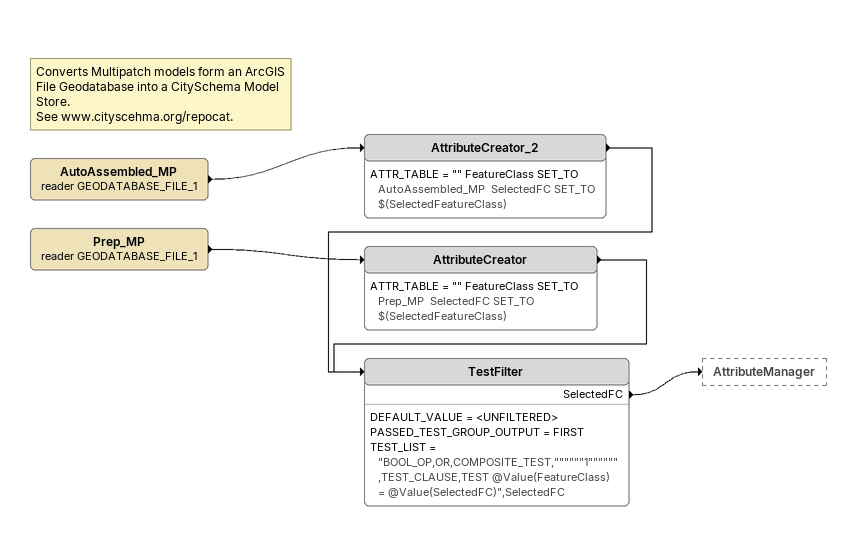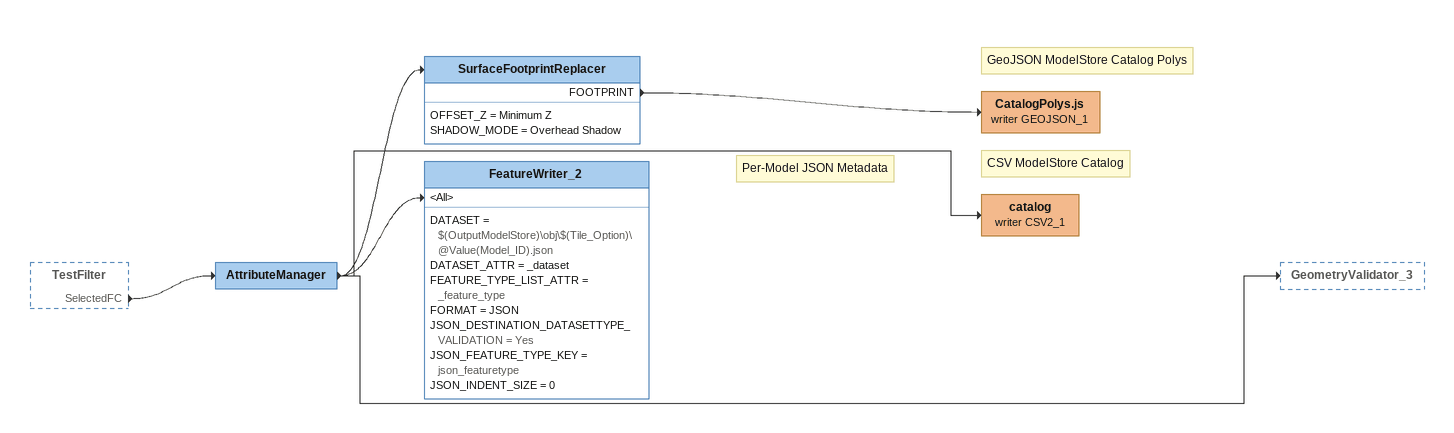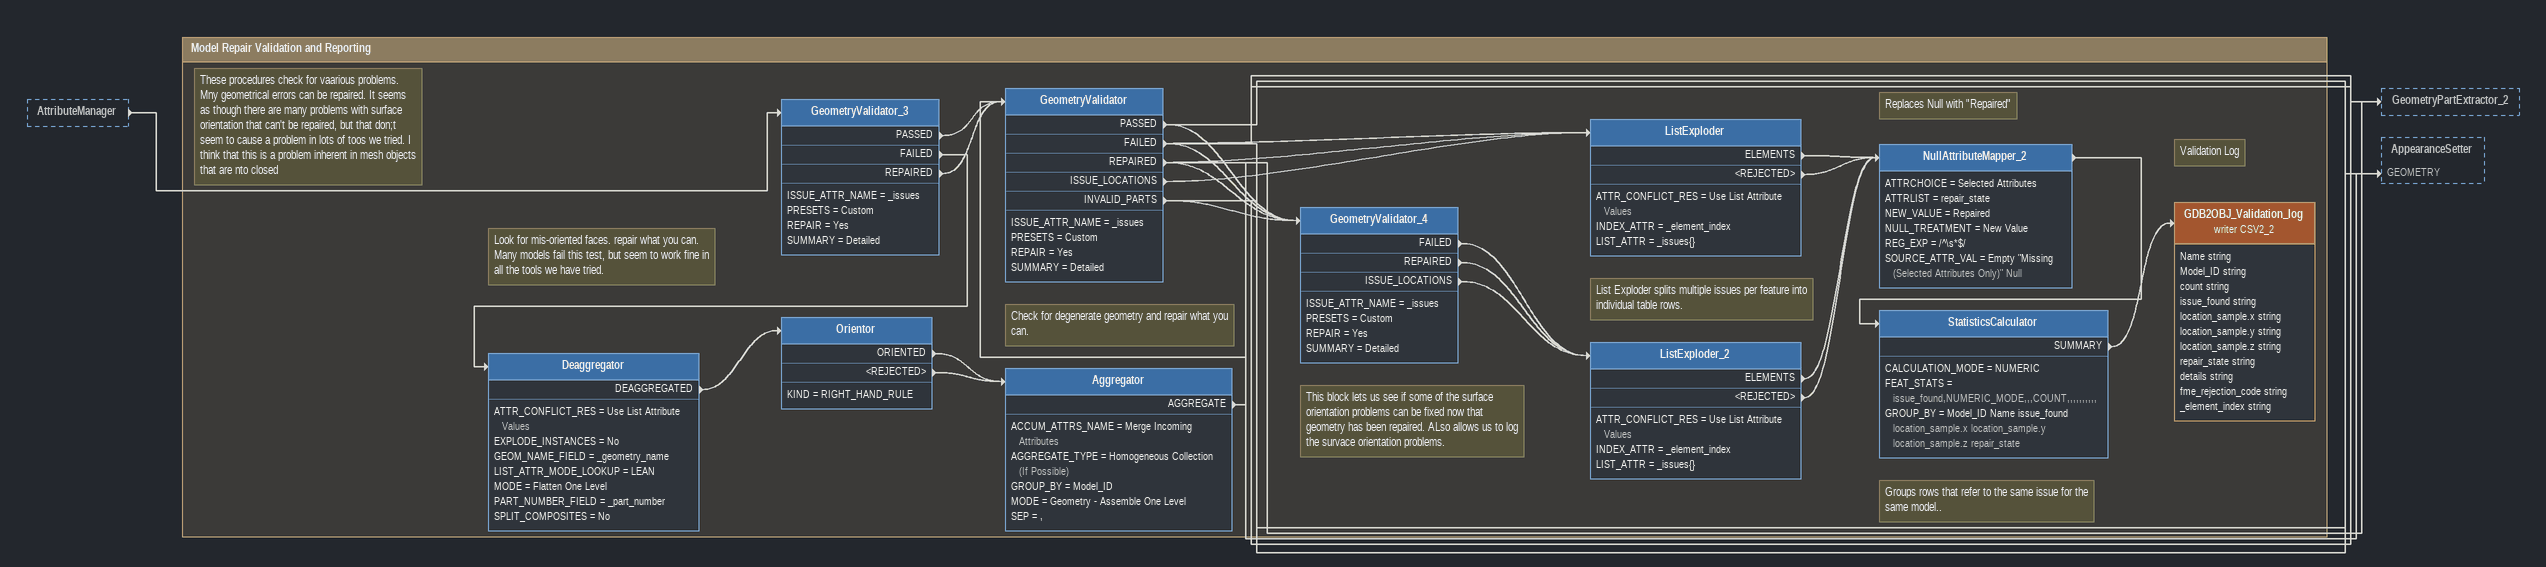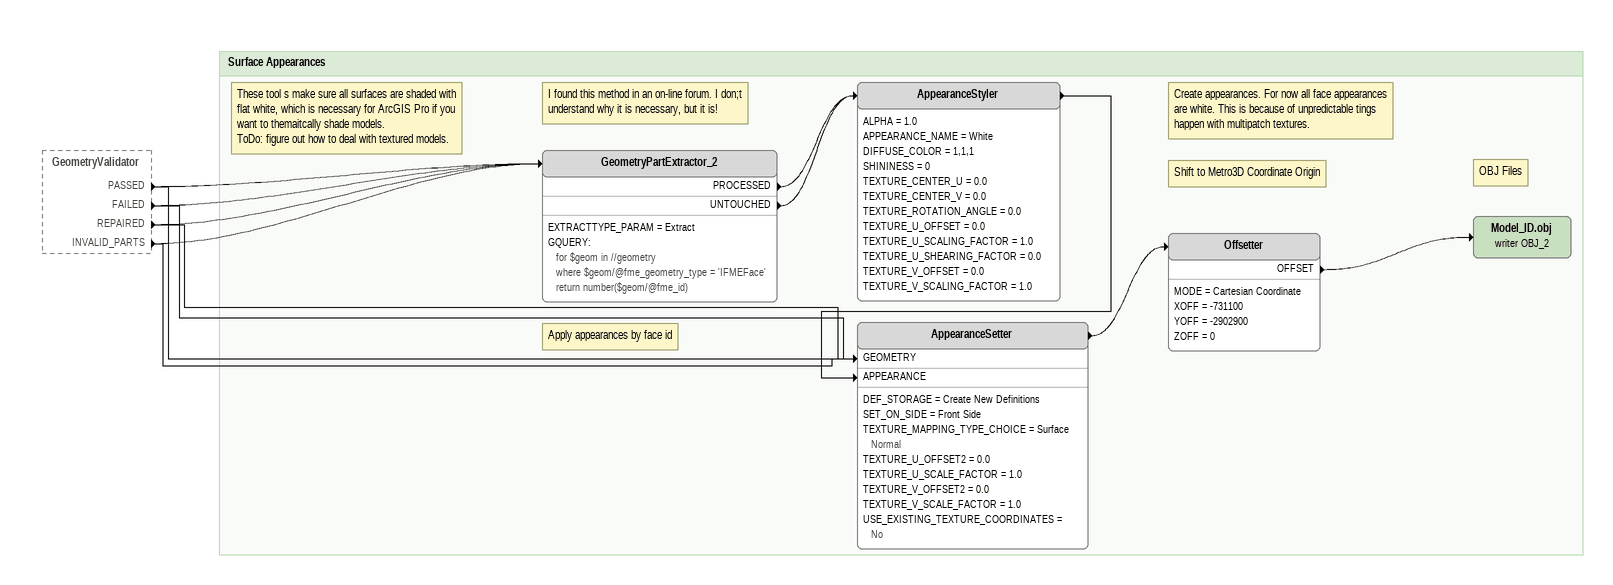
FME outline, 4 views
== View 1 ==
Note: Converts Multipatch models form an ArcGIS File Geodatabase into a CitySchema Model Store. / See www.cityscehma.org/repocat.
AutoAssembled_MP (reader GEODATABASE_FILE_1)
    -> AttributeCreator_2
AttributeCreator_2
    ATTR_TABLE = "" FeatureClass SET_TO AutoAssembled_MP  SelectedFC SET_TO $(SelectedFeatureClass)
    -> TestFilter
Prep_MP (reader GEODATABASE_FILE_1)
    -> AttributeCreator
AttributeCreator
    ATTR_TABLE = "" FeatureClass SET_TO Prep_MP  SelectedFC SET_TO $(SelectedFeatureClass)
    -> TestFilter
TestFilter
    DEFAULT_VALUE = <UNFILTERED>
    PASSED_TEST_GROUP_OUTPUT = FIRST
    TEST_LIST = "BOOL_OP,OR,COMPOSITE_TEST,""""""1"""""",TEST_CLAUSE,TEST @Value(FeatureClass) = @Value(SelectedFC)",SelectedFC
    SelectedFC -> AttributeManager

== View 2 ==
TestFilter [outside]
    SelectedFC -> AttributeManager
AttributeManager
    -> catalog (writer CSV2_1)
    -> FeatureWriter_2 [<All>]
    -> SurfaceFootprintReplacer
    -> GeometryValidator_3
SurfaceFootprintReplacer
    OFFSET_Z = Minimum Z
    SHADOW_MODE = Overhead Shadow
    FOOTPRINT -> CatalogPolys.js (writer GEOJSON_1)
Note: GeoJSON ModelStore Catalog Polys
CatalogPolys.js (writer GEOJSON_1)
Note: Per-Model JSON Metadata
FeatureWriter_2
    DATASET = $(OutputModelStore)\obj\$(Tile_Option)\@Value(Model_ID).json
    DATASET_ATTR = _dataset
    FEATURE_TYPE_LIST_ATTR = _feature_type
    FORMAT = JSON
    JSON_DESTINATION_DATASETTYPE_VALIDATION = Yes
    JSON_FEATURE_TYPE_KEY = json_featuretype
    JSON_INDENT_SIZE = 0
Note: CSV ModelStore Catalog
catalog (writer CSV2_1)

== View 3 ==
AttributeManager [outside]
    -> GeometryValidator_3

Bookmark: Model Repair Validation and Reporting
Note: These procedures check for vaarious problems. Mny geometrical errors can be repaired. It seems as though there are many problems with surface orientation that can't be repaired, but that don;t seem to cause a problem in lots of toos we tried. I think that this is a problem inherent in mesh objects that are nto closed
Note: Look for mis-oriented faces. repair what you can. Many models fail this test, but seem to work fine in all the tools we have tried.
GeometryValidator_3
    ISSUE_ATTR_NAME = _issues
    PRESETS = Custom
    REPAIR = Yes
    SUMMARY = Detailed
    PASSED -> GeometryValidator
    FAILED -> Deaggregator
    REPAIRED -> GeometryValidator
Deaggregator
    ATTR_CONFLICT_RES = Use List Attribute Values
    EXPLODE_INSTANCES = No
    GEOM_NAME_FIELD = _geometry_name
    LIST_ATTR_MODE_LOOKUP = LEAN
    MODE = Flatten One Level
    PART_NUMBER_FIELD = _part_number
    SPLIT_COMPOSITES = No
    DEAGGREGATED -> Orientor
Orientor
    KIND = RIGHT_HAND_RULE
    ORIENTED -> Aggregator
    <REJECTED> -> Aggregator
Aggregator
    ACCUM_ATTRS_NAME = Merge Incoming Attributes
    AGGREGATE_TYPE = Homogeneous Collection (If Possible)
    GROUP_BY = Model_ID
    MODE = Geometry - Assemble One Level
    SEP = ,
    AGGREGATE -> GeometryValidator
Note: Check for degenerate geometry and repair what you can.
GeometryValidator
    ISSUE_ATTR_NAME = _issues
    PRESETS = Custom
    REPAIR = Yes
    SUMMARY = Detailed
    PASSED -> GeometryValidator_4
    PASSED -> GeometryPartExtractor_2
    PASSED -> AppearanceSetter [GEOMETRY]
    FAILED -> ListExploder
    FAILED -> GeometryValidator_4
    FAILED -> GeometryPartExtractor_2
    FAILED -> AppearanceSetter [GEOMETRY]
    REPAIRED -> ListExploder
    REPAIRED -> GeometryValidator_4
    REPAIRED -> GeometryPartExtractor_2
    REPAIRED -> AppearanceSetter [GEOMETRY]
    ISSUE_LOCATIONS -> ListExploder
    INVALID_PARTS -> GeometryValidator_4
    INVALID_PARTS -> GeometryPartExtractor_2
    INVALID_PARTS -> AppearanceSetter [GEOMETRY]
Note: List Exploder splits multiple issues per feature into individual table rows.
ListExploder
    ATTR_CONFLICT_RES = Use List Attribute Values
    INDEX_ATTR = _element_index
    LIST_ATTR = _issues{}
    ELEMENTS -> NullAttributeMapper_2
    <REJECTED> -> NullAttributeMapper_2
Note: This block lets us see if some of the surface orientation problems can be fixed now that geometry has been repaired. ALso allows us to log the survace orientation problems.
GeometryValidator_4
    ISSUE_ATTR_NAME = _issues
    PRESETS = Custom
    REPAIR = Yes
    SUMMARY = Detailed
    FAILED -> ListExploder_2
    REPAIRED -> ListExploder_2
    ISSUE_LOCATIONS -> ListExploder_2
ListExploder_2
    ATTR_CONFLICT_RES = Use List Attribute Values
    INDEX_ATTR = _element_index
    LIST_ATTR = _issues{}
    ELEMENTS -> NullAttributeMapper_2
    <REJECTED> -> NullAttributeMapper_2
Note: Replaces Null with "Repaired"
NullAttributeMapper_2
    ATTRCHOICE = Selected Attributes
    ATTRLIST = repair_state
    NEW_VALUE = Repaired
    NULL_TREATMENT = New Value
    REG_EXP = /^\s*$/
    SOURCE_ATTR_VAL = Empty "Missing (Selected Attributes Only)" Null
    -> StatisticsCalculator
Note: Groups rows that refer to the same issue for the same model..
StatisticsCalculator
    CALCULATION_MODE = NUMERIC
    FEAT_STATS = issue_found,NUMERIC_MODE,,,COUNT,,,,,,,,,,
    GROUP_BY = Model_ID Name issue_found location_sample.x location_sample.y location_sample.z repair_state
    SUMMARY -> GDB2OBJ_Validation_log (writer CSV2_2)
Note: Validation Log
GDB2OBJ_Validation_log (writer CSV2_2)
    attributes: Name string, Model_ID string, count string, issue_found string, location_sample.x string, location_sample.y string, location_sample.z string, repair_state string, details string, fme_rejection_code string, _element_index string

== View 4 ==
GeometryValidator [outside]
    PASSED -> GeometryPartExtractor_2
    PASSED -> AppearanceSetter [GEOMETRY]
    FAILED -> GeometryPartExtractor_2
    FAILED -> AppearanceSetter [GEOMETRY]
    REPAIRED -> GeometryPartExtractor_2
    REPAIRED -> AppearanceSetter [GEOMETRY]
    INVALID_PARTS -> GeometryPartExtractor_2
    INVALID_PARTS -> AppearanceSetter [GEOMETRY]

Bookmark: Surface Appearances
Note: These tool s make sure all surfaces are shaded with flat white, which is necessary for ArcGIS Pro if you want to themaitcally shade models. / ToDo: figure out how to deal with textured models.
Note: I found this method in an on-line forum. I don;t understand why it is necessary, but it is!
GeometryPartExtractor_2
    EXTRACTTYPE_PARAM = Extract
    GQUERY:
      for $geom in //geometry
      where $geom/@fme_geometry_type = 'IFMEFace'
      return number($geom/@fme_id)
    PROCESSED -> AppearanceStyler
    UNTOUCHED -> AppearanceStyler
Note: Create appearances. For now all face appearances are white. This is because of unpredictable tings happen with multipatch textures.
AppearanceStyler
    ALPHA = 1.0
    APPEARANCE_NAME = White
    DIFFUSE_COLOR = 1,1,1
    SHININESS = 0
    TEXTURE_CENTER_U = 0.0
    TEXTURE_CENTER_V = 0.0
    TEXTURE_ROTATION_ANGLE = 0.0
    TEXTURE_U_OFFSET = 0.0
    TEXTURE_U_SCALING_FACTOR = 1.0
    TEXTURE_U_SHEARING_FACTOR = 0.0
    TEXTURE_V_OFFSET = 0.0
    TEXTURE_V_SCALING_FACTOR = 1.0
    -> AppearanceSetter [APPEARANCE]
Note: Apply appearances by face id
AppearanceSetter
    DEF_STORAGE = Create New Definitions
    SET_ON_SIDE = Front Side
    TEXTURE_MAPPING_TYPE_CHOICE = Surface Normal
    TEXTURE_U_OFFSET2 = 0.0
    TEXTURE_U_SCALE_FACTOR = 1.0
    TEXTURE_V_OFFSET2 = 0.0
    TEXTURE_V_SCALE_FACTOR = 1.0
    USE_EXISTING_TEXTURE_COORDINATES = No
    -> Offsetter
Note: Shift to Metro3D Coordinate Origin
Offsetter
    MODE = Cartesian Coordinate
    XOFF = -731100
    YOFF = -2902900
    ZOFF = 0
    OFFSET -> Model_ID.obj (writer OBJ_2)
Note: OBJ Files
Model_ID.obj (writer OBJ_2)
